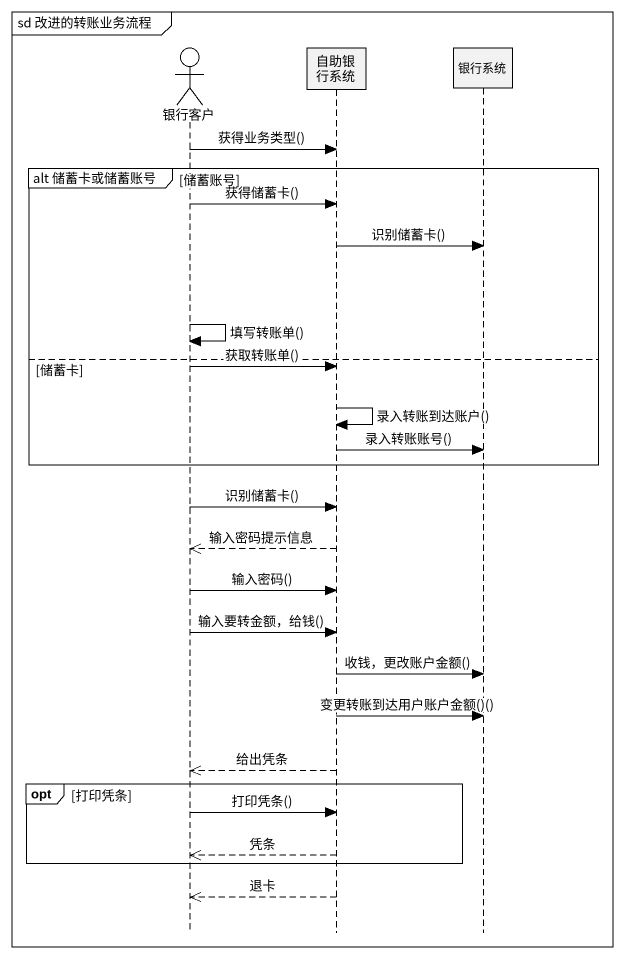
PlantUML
@startuml
mainframe sd 改进的转账业务流程
hide footbox
actor 银行客户
participant 自助银行系统
participant 银行系统

银行客户 -> 自助银行系统 : 获得业务类型()
group alt 储蓄卡或储蓄账号 [储蓄账号]
  银行客户 -> 自助银行系统 : 获得储蓄卡()
  自助银行系统 -> 银行系统 : 识别储蓄卡()
  银行客户 -> 银行客户 : 填写转账单()
else 储蓄卡
  银行客户 -> 自助银行系统 : 获取转账单()
  自助银行系统 -> 自助银行系统 : 录入转账到达账户()
  自助银行系统 -> 银行系统 : 录入转账账号()
end
银行客户 -> 自助银行系统 : 识别储蓄卡()
自助银行系统 -->> 银行客户 : 输入密码提示信息
银行客户 -> 自助银行系统 : 输入密码()
银行客户 -> 自助银行系统 : 输入要转金额，给钱()
自助银行系统 -> 银行系统 : 收钱，更改账户金额()
自助银行系统 -> 银行系统 : 变更转账到达用户账户金额()()
自助银行系统 -->> 银行客户 : 给出凭条
opt 打印凭条
  银行客户 -> 自助银行系统 : 打印凭条()
  自助银行系统 -->> 银行客户 : 凭条
end
自助银行系统 -->> 银行客户 : 退卡
@enduml
